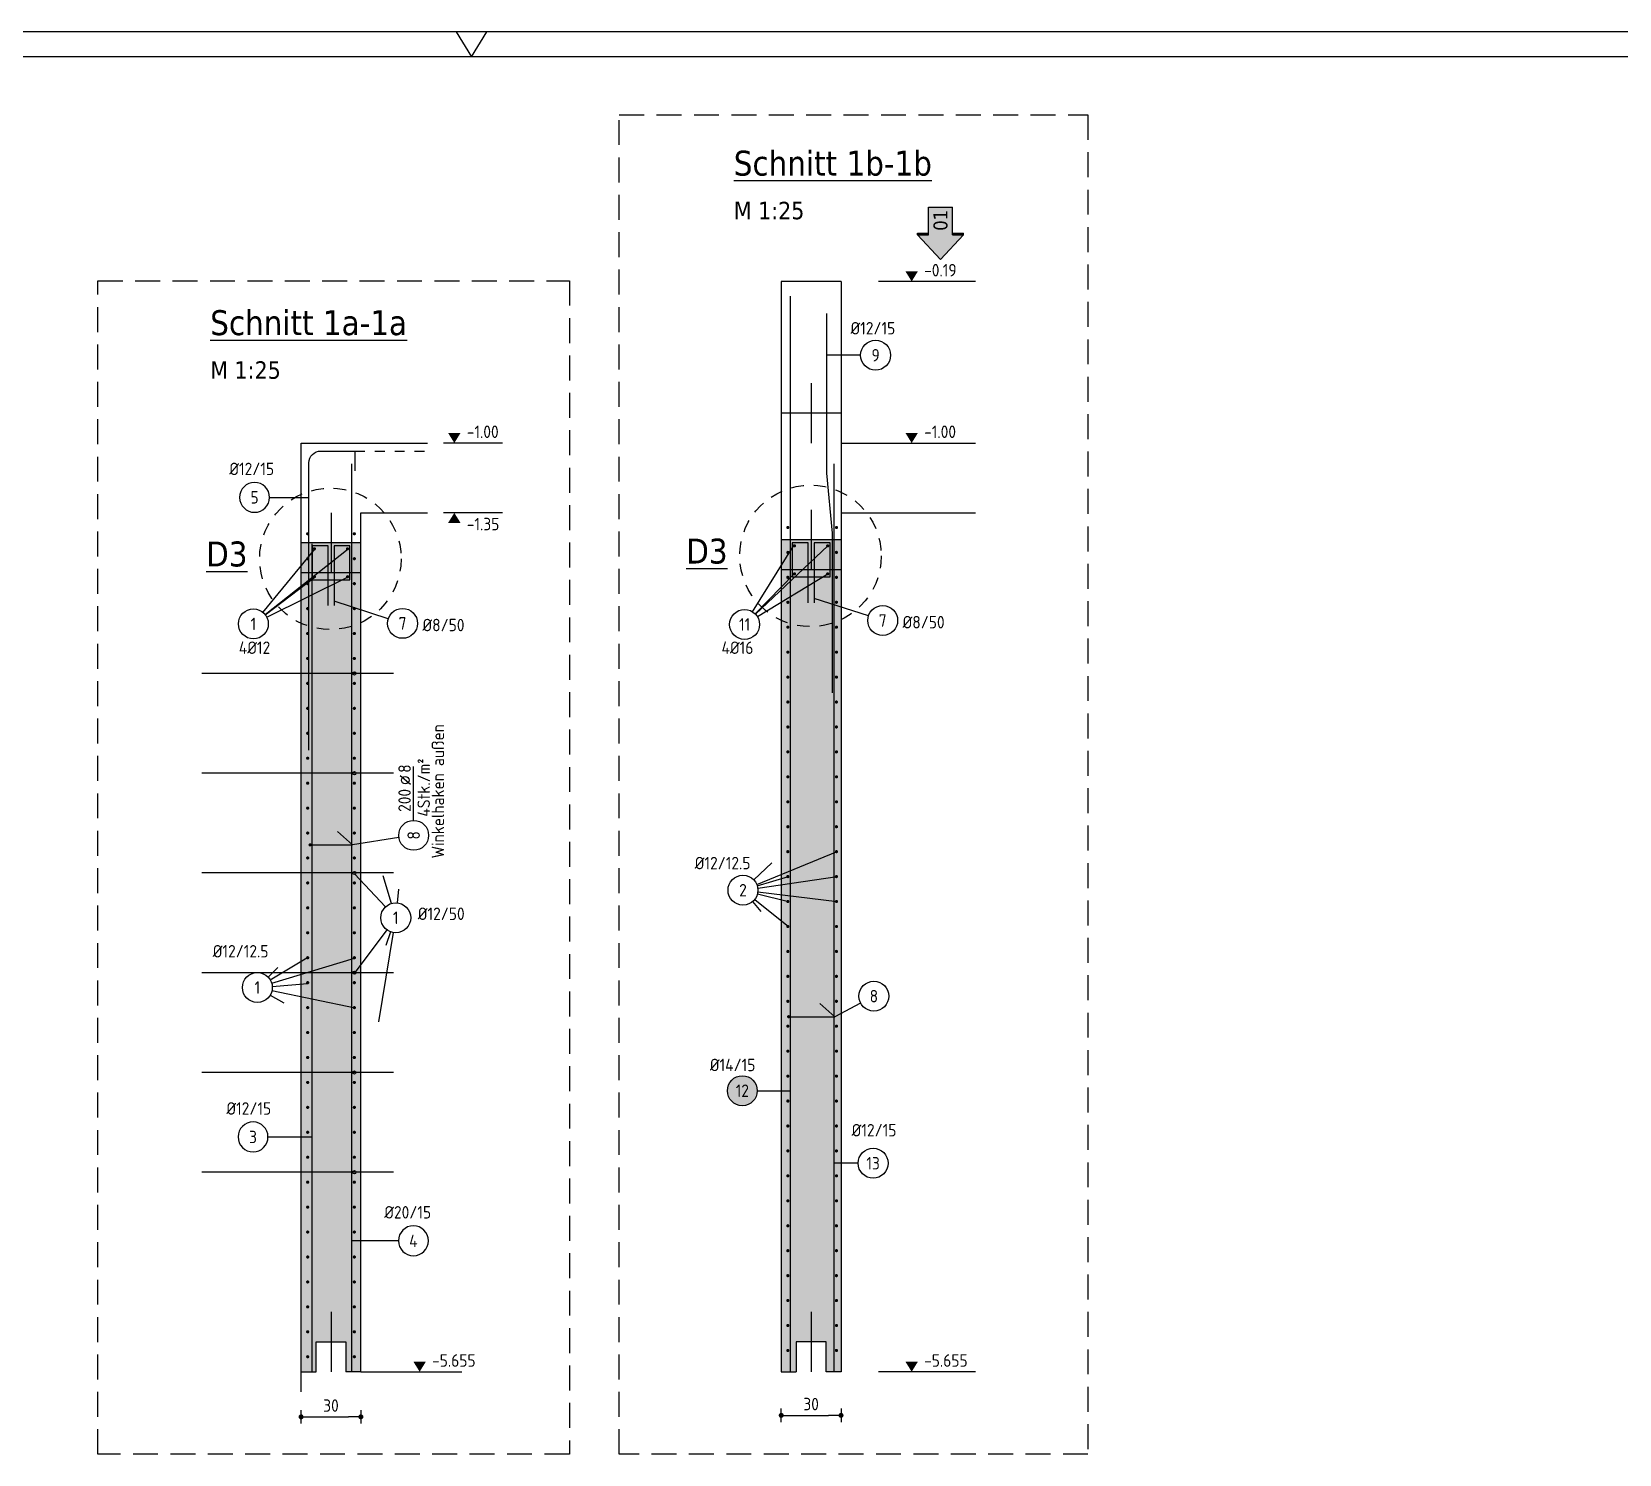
# Model space of a CAD drawing. Extents: x 0 to 57.5, y 0 to 33.7.
# Drawn here: x 16.62 to 32.53, y 15.44 to 29.7 of the extents above; entities that cross this region are included whole.
import ezdxf
from ezdxf.enums import TextEntityAlignment as Align

# ---------------------------------------------------------------- set-up
doc = ezdxf.new("R2010")
doc.units = 0
doc.header["$LTSCALE"] = 0.5
for name, pattern in [('AUSGEZOGEN', [1000.01, 1000, 0.01]), ('DASHED', [0.75, 0.5, -0.25]), ('DOT', [0.175, 0.05, -0.125]), ('STRICHLINIE', [0.75, 0.5, -0.25]), ('VERDECKT', [0.375, 0.25, -0.125])]:
    doc.linetypes.add(name, pattern=pattern)
for name, color, linetype in [('AFB', 7, 'Continuous'), ('AFU', 7, 'Continuous'), ('BETON', 7, 'Continuous'), ('DETAIL', 7, 'Continuous'), ('grau_hell', 7, 'Continuous'), ('grau_mittel', 7, 'Continuous'), ('HILFE', 7, 'Continuous'), ('index', 7, 'Continuous'), ('koten', 7, 'Continuous'), ('MASSE', 7, 'Continuous'), ('OBJEKT', 7, 'Continuous'), ('RAHMEN', 7, 'Continuous'), ('RND', 7, 'Continuous'), ('TEXT', 7, 'Continuous')]:
    doc.layers.add(name, color=color, linetype=linetype)
doc.layers.add('NOPLOT', color=7, linetype='Continuous', plot=False)
doc.styles.add('helv', font='tahoma.ttf')
doc.styles.add('txt', font='isocp.shx')
doc.linetypes.add('AFU_50M', pattern='A,0.45,["/",Standard,S=0.2,R=0,X=-0.01,Y=-0.1],0.07,["/",Standard,S=0.2,R=0,X=-0.01,Y=-0.1],0.45', length=0.97)
doc.dimstyles.new('DOT_I', dxfattribs={"dimscale": 0.5, "dimtxt": 0.25, "dimasz": 0.25, "dimexe": 0.1, "dimexo": 0.3, "dimgap": 0.1, "dimtad": 1, "dimdec": 3, "dimzin": 3, "dimtxsty": 'txt', "dimblk": 'DOT', "dimblk1": 'DOT', "dimblk2": 'DOT', "dimsah": 1, "dimcen": 0.1, "dimse1": 1, "dimse2": 1, "dimazin": 0, "dimtfac": 1, "dimtdec": 4, "dimtix": 1, "dimtmove": 2, "dimatfit": 3, "dimfxl": 0, "dimtvp": 1, "dimtolj": 1, "dimtzin": 0, "dimarcsym": 0})

# ---------------------------------------------------------------- blocks, each defined once
blk = doc.blocks.new('okrd_u')
at = {"layer": 'koten', "color": 7, "linetype": 'Continuous'}
blk.add_solid([(-0.125, -0.202), (0.125, -0.202), (0, 0)], dxfattribs=at)
at = {"layer": 'koten', "style": 'txt'}
blk.add_attdef('OKRD', (0.25, -0.35), '', height=0.25, dxfattribs=at)
blk = doc.blocks.new('okrd_o')
at = {"layer": 'koten', "color": 7, "linetype": 'Continuous'}
blk.add_solid([(-0.125, 0.202), (0.125, 0.202), (0, 0)], dxfattribs=at)
at = {"layer": 'koten', "style": 'txt'}
blk.add_attdef('OKRD', (0.25, 0.1), '', height=0.25, dxfattribs=at)
blk = doc.blocks.new('RND_HIN')
at = {"layer": 'RND', "color": 7, "linetype": 'Continuous'}
blk.add_circle((0, 0), 0.3, dxfattribs=at)
at = {"layer": 'RND', "color": 7, "linetype": 'Continuous', "style": 'txt'}
blk.add_attdef('POSI', text='', height=0.25, dxfattribs=at).set_placement((0, 0), align=Align.MIDDLE)
blk = doc.blocks.new('DOT')
at = {"layer": 'MASSE', "color": 7, "linetype": 'Continuous'}
for p, q in [((0, 0), (-1, 0)), ((0, 0.54), (0, -0.54))]:
    blk.add_line(p, q, dxfattribs=at)
at = {"layer": 'MASSE', "color": 7, "linetype": 'Continuous', "const_width": 0.2}
blk.add_lwpolyline([(-0.1, 0, 1), (0.1, 0, 1)], format="xyb", close=True, dxfattribs=at)
blk = doc.blocks.new('*D17')
at = {"layer": 'Defpoints', "color": 0, "linetype": 'AUSGEZOGEN', "transparency": 16777216}
for p in [(19.316, 15.815), (19.916, 15.815), (19.916, 15.815)]:
    blk.add_point(p, dxfattribs=at)
at = {"layer": 'MASSE', "color": 0, "linetype": 'AUSGEZOGEN', "lineweight": -2, "transparency": 16777216}
blk.add_line((19.441, 15.815), (19.791, 15.815), dxfattribs=at)
at = {"layer": 'MASSE', "color": 0, "linetype": 'AUSGEZOGEN', "lineweight": -2, "transparency": 16777216, "xscale": 0.125, "yscale": 0.125, "zscale": 0.125, "rotation": 180}
blk.add_blockref('DOT', (19.316, 15.815), dxfattribs=at)
at = {"layer": 'MASSE', "color": 0, "linetype": 'AUSGEZOGEN', "lineweight": -2, "transparency": 16777216, "xscale": 0.125, "yscale": 0.125, "zscale": 0.125}
blk.add_blockref('DOT', (19.916, 15.815), dxfattribs=at)
at = {"layer": 'MASSE', "color": 0, "linetype": 'AUSGEZOGEN', "transparency": 16777216, "insert": (19.616, 15.928), "char_height": 0.125, "attachment_point": 5, "style": 'txt'}
blk.add_mtext('\\A1;30', dxfattribs=at)
blk = doc.blocks.new('RND_LEI')
at = {"layer": 'RND', "color": 7, "linetype": 'Continuous'}
blk.add_line((1.022, 0.066), (1.19, 0.27), dxfattribs=at)
for centre, radius in [((0, 0), 0.3), ((1.106, 0.168), 0.075)]:
    blk.add_circle(centre, radius, dxfattribs=at)
at = {"layer": 'RND', "color": 7, "linetype": 'Continuous', "style": 'txt'}
blk.add_attdef('POSL', text='', height=0.25, dxfattribs=at).set_placement((0, 0), align=Align.MIDDLE)
blk.add_attdef('ANZ', text='', height=0.25, dxfattribs=at).set_placement((0.931, 0.057), align=Align.RIGHT)
for tag, p in [('DUM', (1.253, 0.057)), ('ABSTD', (1.674, 0.057)), ('POSTXT', (0.374, -0.327))]:
    blk.add_attdef(tag, p, '', height=0.25, dxfattribs=at)
blk = doc.blocks.new('*D26')
at = {"layer": 'Defpoints', "color": 0, "linetype": 'AUSGEZOGEN', "transparency": 16777216}
for p in [(24.13, 15.83), (24.73, 15.83), (24.73, 15.83)]:
    blk.add_point(p, dxfattribs=at)
at = {"layer": 'MASSE', "color": 0, "linetype": 'AUSGEZOGEN', "lineweight": -2, "transparency": 16777216}
blk.add_line((24.255, 15.83), (24.605, 15.83), dxfattribs=at)
at = {"layer": 'MASSE', "color": 0, "linetype": 'AUSGEZOGEN', "lineweight": -2, "transparency": 16777216, "xscale": 0.125, "yscale": 0.125, "zscale": 0.125, "rotation": 180}
blk.add_blockref('DOT', (24.13, 15.83), dxfattribs=at)
at = {"layer": 'MASSE', "color": 0, "linetype": 'AUSGEZOGEN', "lineweight": -2, "transparency": 16777216, "xscale": 0.125, "yscale": 0.125, "zscale": 0.125}
blk.add_blockref('DOT', (24.73, 15.83), dxfattribs=at)
at = {"layer": 'MASSE', "color": 0, "linetype": 'AUSGEZOGEN', "transparency": 16777216, "insert": (24.43, 15.943), "char_height": 0.125, "attachment_point": 5, "style": 'txt'}
blk.add_mtext('\\A1;30', dxfattribs=at)
blk = doc.blocks.new('DINA1')
at = {"layer": 'RAHMEN'}
blk.add_line((84.1, 59.4), (0, 59.4), dxfattribs=at)
at = {"layer": 'RAHMEN', "color": 7, "linetype": 'Continuous'}
for p, q in [((41.74, 59.4), (42.05, 58.9)), ((42.05, 58.9), (42.36, 59.4))]:
    blk.add_line(p, q, dxfattribs=at)
at = {"layer": 'RAHMEN', "color": 5}
blk.add_line((83.6, 58.9), (2, 58.9), dxfattribs=at)
blk = doc.blocks.new('hin_ind5')
at = {"layer": 'grau_hell', "linetype": 'AUSGEZOGEN'}
h = blk.add_hatch(color=9, dxfattribs=at)
h.dxf.hatch_style = 2
h.paths.add_polyline_path([(0, 0), (0.619, -0.577), (0.619, -0.3), (1.306, -0.3), (1.306, 0.3), (0.619, 0.3), (0.619, 0.577)])
h.paths.add_polyline_path([(0.34, -0.274), (1.311, -0.274), (1.311, 0.274), (0.34, 0.274)], flags=9)
at = {"layer": 'OBJEKT', "linetype": 'AUSGEZOGEN'}
for points in [[(0.619, 0.3), (0.66, 0.3), (0.66, 0.577), (0.619, 0.577)], [(0.619, -0.577), (0.66, -0.577), (0.66, -0.3), (0.619, -0.3)]]:
    blk.add_hatch(color=1, dxfattribs=at).paths.add_polyline_path(points)
at = {"layer": 'OBJEKT', "color": 1, "linetype": 'AUSGEZOGEN'}
for p, q in [((0, 0), (0.619, 0.577)), ((0.619, 0.577), (0.619, 0.3)), ((0.619, 0.577), (0.66, 0.577)), ((0.66, 0.577), (0.66, 0.3)), ((0, 0), (0.619, -0.577)), ((0.619, 0.3), (1.306, 0.3)), ((1.306, 0.3), (1.306, -0.3)), ((0.619, -0.3), (0.619, -0.577)), ((0.619, -0.3), (1.306, -0.3)), ((0.66, -0.3), (0.66, -0.577))]:
    blk.add_line(p, q, dxfattribs=at)
at = {"layer": 'OBJEKT', "color": 7, "linetype": 'AUSGEZOGEN'}
blk.add_line((0.619, -0.577), (0.66, -0.577), dxfattribs=at)
at = {"layer": 'index', "color": 1, "linetype": 'Continuous', "style": 'helv'}
blk.add_attdef('INDEX', text='', height=0.35, rotation=360, dxfattribs=at).set_placement((1.259, 0), align=Align.MIDDLE_RIGHT)

msp = doc.modelspace()

# ---------------------------------------------------------------- hatches: boundary and pattern name
at = {"layer": 'grau_hell'}
for points in [[(19.91636, 24.2772), (19.91636, 24.5772), (19.31636, 24.5772), (19.31636, 24.2772)], [(24.13028, 24.60607), (24.13028, 24.30607), (24.73028, 24.30607), (24.73028, 24.60607)], [(23.89023, 19.08426, 1), (23.59023, 19.08426, 1)]]:
    msp.add_hatch(color=9, dxfattribs=at).paths.add_polyline_path(points)
at = {"layer": 'grau_mittel'}
for points in [[(19.91636, 24.2772), (19.31636, 24.2772), (19.31636, 16.2672), (19.46636, 16.2672), (19.46636, 16.5672), (19.76636, 16.5672), (19.76636, 16.2672), (19.91636, 16.2672)], [(24.73028, 24.30607), (24.13028, 24.30607), (24.13028, 16.2672), (24.28028, 16.2672), (24.28028, 16.5672), (24.58028, 16.5672), (24.58028, 16.2672), (24.73028, 16.2672)]]:
    msp.add_hatch(color=61, dxfattribs=at).paths.add_polyline_path(points)

# ---------------------------------------------------------------- linework, layer by layer
at = {"layer": 'AFB', "color": 1, "linetype": 'AUSGEZOGEN'}
for p, q in [((24.43028, 26.1772), (24.43028, 25.5772)), ((19.61636, 24.8772), (19.61636, 24.2772)), ((24.43028, 24.90607), (24.43028, 24.30607))]:
    msp.add_line(p, q, dxfattribs=at)
at = {"layer": 'AFU', "color": 8, "linetype": 'AFU_50M'}
for p, q in [((24.73028, 25.8772), (24.13028, 25.8772)), ((19.91636, 24.5772), (19.31636, 24.5772)), ((24.73028, 24.60607), (24.13028, 24.60607))]:
    msp.add_line(p, q, dxfattribs=at)
at = {"layer": 'AFU', "color": 1, "linetype": 'AUSGEZOGEN'}
for p, q in [((19.61636, 16.8672), (19.61636, 16.2672)), ((24.43028, 16.8672), (24.43028, 16.2672))]:
    msp.add_line(p, q, dxfattribs=at)
at = {"layer": 'AFU', "color": 8, "linetype": 'AUSGEZOGEN'}
for p, q in [((19.46636, 16.5672), (19.76636, 16.5672)), ((19.46636, 16.2672), (19.46636, 16.5672)), ((19.76636, 16.5672), (19.76636, 16.2672)), ((24.28028, 16.5672), (24.28028, 16.2672)), ((24.58028, 16.5672), (24.28028, 16.5672)), ((24.58028, 16.2672), (24.58028, 16.5672)), ((19.31636, 16.2672), (19.46636, 16.2672)), ((19.91636, 16.2672), (19.76636, 16.2672)), ((24.13028, 16.2672), (24.28028, 16.2672)), ((24.73028, 16.2672), (24.58028, 16.2672))]:
    msp.add_line(p, q, dxfattribs=at)
at = {"layer": 'BETON', "color": 6, "linetype": 'AUSGEZOGEN'}
for p, q in [((24.73028, 27.1972), (24.13028, 27.1972)), ((24.13028, 27.1972), (24.13028, 16.2672)), ((24.73028, 27.1972), (24.73028, 16.2672)), ((19.31636, 25.5772), (20.58344, 25.5772)), ((19.31636, 16.0672), (19.31636, 25.5772)), ((19.91636, 24.8772), (20.58344, 24.8772)), ((19.91636, 16.2672), (19.91636, 24.8772)), ((19.91636, 16.2672), (20.92889, 16.2672))]:
    msp.add_line(p, q, dxfattribs=at)
at = {"layer": 'DETAIL', "color": 102, "linetype": 'STRICHLINIE'}
for points in [[(22.50604, 15.44014), (22.50604, 28.86639), (27.20552, 28.86639), (27.20552, 15.44014)], [(22.00604, 27.20444), (22.00604, 15.44014), (17.27846, 15.44014), (17.27846, 27.20444)]]:
    msp.add_lwpolyline(points, close=True, dxfattribs=at)
at = {"layer": 'DETAIL', "color": 102, "linetype": 'VERDECKT'}
for centre in [(24.42397, 24.44542), (19.61005, 24.41655)]:
    msp.add_circle(centre, 0.7094, dxfattribs=at)
at = {"layer": 'HILFE', "color": 102, "linetype": 'AUSGEZOGEN'}
for p, q in [((26.07651, 27.1972), (25.10418, 27.1972)), ((21.33592, 25.5772), (20.74303, 25.5772)), ((21.33592, 24.8772), (20.74303, 24.8772)), ((26.07651, 16.2672), (25.10418, 16.2672))]:
    msp.add_line(p, q, dxfattribs=at)
at = {"layer": 'NOPLOT', "color": 191, "linetype": 'Continuous'}
for p, q in [((19.91636, 24.2772), (19.31636, 24.2772)), ((24.73028, 24.30607), (24.13028, 24.30607))]:
    msp.add_line(p, q, dxfattribs=at)
at = {"layer": 'NOPLOT', "color": 191, "linetype": 'AUSGEZOGEN'}
for p, q in [((20.2426, 23.2672), (18.32122, 23.2672)), ((20.2426, 22.2672), (18.32122, 22.2672)), ((20.2426, 21.2672), (18.32122, 21.2672)), ((20.2426, 20.2672), (18.32122, 20.2672)), ((20.2426, 19.2672), (18.32122, 19.2672)), ((20.2426, 18.2672), (18.32122, 18.2672))]:
    msp.add_line(p, q, dxfattribs=at)
at = {"layer": 'OBJEKT', "color": 7, "linetype": 'AUSGEZOGEN'}
for p, q in [((24.73028, 25.5772), (26.07651, 25.5772)), ((24.73028, 24.8772), (26.07651, 24.8772))]:
    msp.add_line(p, q, dxfattribs=at)
at = {"layer": 'RND', "color": 102, "linetype": 'AUSGEZOGEN'}
for p, q in [((24.92644, 26.45729), (24.58588, 26.45729)), ((19, 25.03251), (19.39474, 25.03251)), ((18.93316, 23.87979), (19.45777, 24.51707)), ((18.95548, 23.85703), (19.78996, 24.51707)), ((23.84269, 23.88587), (24.2606, 24.55526)), ((23.8724, 23.86152), (24.59903, 24.54649)), ((18.95711, 23.85493), (19.45777, 24.23673)), ((18.97218, 23.83069), (19.78996, 24.23673)), ((23.86827, 23.86573), (24.26311, 24.26839)), ((23.89137, 23.83662), (24.59652, 24.26589)), ((20.19083, 23.81542), (19.64636, 23.99124)), ((25.00474, 23.84429), (24.46028, 24.0201)), ((20.29674, 21.62133), (19.83129, 21.5489)), ((23.85568, 21.19761), (24.03652, 21.3692)), ((23.88571, 21.15113), (24.69189, 21.48074)), ((20.16293, 20.92781), (19.85254, 21.25989)), ((20.22171, 20.96173), (20.13766, 21.23811)), ((23.89062, 21.13719), (24.20467, 21.23074)), ((23.89533, 21.11579), (24.69189, 21.23074)), ((20.28145, 20.96735), (20.2964, 21.10589)), ((23.89245, 21.05823), (24.20467, 20.98074)), ((23.89579, 21.07646), (24.69189, 20.98074)), ((23.84339, 20.97954), (23.92662, 20.88053)), ((23.86432, 21.00107), (24.20467, 20.73074)), ((20.17564, 20.69801), (19.85948, 20.27435)), ((20.24068, 20.67026), (20.09159, 19.77645)), ((20.21427, 20.67719), (20.16439, 20.5395)), ((19.0063, 20.19613), (19.39174, 20.42779)), ((19.02136, 20.1621), (19.851, 20.4119)), ((18.98566, 20.22303), (19.0844, 20.31834)), ((19.02456, 20.08818), (19.85807, 19.91407)), ((19.02728, 20.13043), (19.37938, 20.15769)), ((19.00751, 20.04363), (19.14269, 19.96527)), ((24.9264, 19.96272), (24.66666, 19.82638)), ((23.89023, 19.08426), (24.22197, 19.08426)), ((18.98452, 18.62097), (19.42636, 18.62097)), ((24.90153, 18.35735), (24.66108, 18.35735)), ((20.29248, 17.5802), (19.82636, 17.5802))]:
    msp.add_line(p, q, dxfattribs=at)
at = {"layer": 'RND', "color": 7, "linetype": 'DOT'}
msp.add_line((19.85474, 25.4972), (20.58344, 25.4972), dxfattribs=at)
at = {"layer": 'RND', "color": 7, "linetype": 'AUSGEZOGEN'}
msp.add_line((20.44495, 21.7944), (20.44495, 22.3344), dxfattribs=at)
at = {"layer": 'RND', "color": 1, "linetype": 'AUSGEZOGEN'}
for points in [[(24.22197, 16.2672), (24.22197, 27.05052)], [(24.64588, 23.07431), (24.64588, 24.67431), (24.58588, 25.27431), (24.58588, 26.87431)], [(19.82636, 16.2672), (19.82636, 25.3672)], [(24.66108, 16.2672), (24.66108, 25.3672)], [(19.42636, 16.2672), (19.42636, 24.5672)], [(19.58636, 23.94694), (19.58636, 24.54694), (19.42636, 24.54694), (19.42636, 24.20694), (19.80636, 24.20694), (19.80636, 24.54694), (19.64636, 24.54694), (19.64636, 23.94694)], [(24.40028, 23.9758), (24.40028, 24.5758), (24.24028, 24.5758), (24.24028, 24.2358), (24.62028, 24.2358), (24.62028, 24.5758), (24.46028, 24.5758), (24.46028, 23.9758)], [(19.4065, 21.5489), (19.83129, 21.5489), (19.68188, 21.68185)], [(24.20446, 19.82638), (24.66666, 19.82638), (24.51724, 19.95933)]]:
    msp.add_lwpolyline(points, dxfattribs=at)
msp.add_lwpolyline([(19.39474, 22.4972), (19.39474, 25.3772, -0.41421356), (19.51474, 25.4972), (19.85474, 25.4972), (19.85474, 25.2972)], format="xyb", dxfattribs=at)
at = {"layer": 'RND', "color": 7, "linetype": 'AUSGEZOGEN', "const_width": 0.016}
for points in [[(19.37441, 24.66745, 1), (19.39041, 24.66745, 1)], [(19.85831, 24.66745, -1), (19.84231, 24.66745, -1)], [(24.18867, 24.73074, 1), (24.20467, 24.73074, 1)], [(24.67589, 24.73074, 1), (24.69189, 24.73074, 1)], [(19.44177, 24.51707, 1), (19.45777, 24.51707, 1)], [(19.77396, 24.51707, 1), (19.78996, 24.51707, 1)], [(24.25569, 24.54593, 1), (24.27169, 24.54593, 1)], [(24.58788, 24.54593, 1), (24.60388, 24.54593, 1)], [(19.37441, 24.41745, 1), (19.39041, 24.41745, 1)], [(19.85831, 24.41745, -1), (19.84231, 24.41745, -1)], [(24.18867, 24.48074, 1), (24.20467, 24.48074, 1)], [(24.67589, 24.48074, 1), (24.69189, 24.48074, 1)], [(19.44177, 24.23673, 1), (19.45777, 24.23673, 1)], [(19.77396, 24.23673, 1), (19.78996, 24.23673, 1)], [(24.18867, 24.23074, 1), (24.20467, 24.23074, 1)], [(24.25569, 24.26559, 1), (24.27169, 24.26559, 1)], [(24.58788, 24.26559, 1), (24.60388, 24.26559, 1)], [(24.67589, 24.23074, 1), (24.69189, 24.23074, 1)], [(19.37441, 24.16745, 1), (19.39041, 24.16745, 1)], [(19.85831, 24.16745, -1), (19.84231, 24.16745, -1)], [(19.37441, 23.91745, 1), (19.39041, 23.91745, 1)], [(19.85831, 23.91745, -1), (19.84231, 23.91745, -1)], [(24.18867, 23.98074, 1), (24.20467, 23.98074, 1)], [(24.67589, 23.98074, 1), (24.69189, 23.98074, 1)], [(24.18867, 23.73074, 1), (24.20467, 23.73074, 1)], [(24.67589, 23.73074, 1), (24.69189, 23.73074, 1)], [(19.37441, 23.66745, 1), (19.39041, 23.66745, 1)], [(19.85831, 23.66745, -1), (19.84231, 23.66745, -1)], [(19.37441, 23.41745, 1), (19.39041, 23.41745, 1)], [(19.85831, 23.41745, -1), (19.84231, 23.41745, -1)], [(24.18867, 23.48074, 1), (24.20467, 23.48074, 1)], [(24.67589, 23.48074, 1), (24.69189, 23.48074, 1)], [(24.18867, 23.23074, 1), (24.20467, 23.23074, 1)], [(24.67589, 23.23074, 1), (24.69189, 23.23074, 1)], [(19.37441, 23.16745, 1), (19.39041, 23.16745, 1)], [(19.85831, 23.16745, -1), (19.84231, 23.16745, -1)], [(19.37441, 22.91745, 1), (19.39041, 22.91745, 1)], [(19.85831, 22.91745, -1), (19.84231, 22.91745, -1)], [(24.18867, 22.98074, 1), (24.20467, 22.98074, 1)], [(24.67589, 22.98074, 1), (24.69189, 22.98074, 1)], [(19.37441, 22.66745, 1), (19.39041, 22.66745, 1)], [(19.85831, 22.66745, -1), (19.84231, 22.66745, -1)], [(24.18867, 22.73074, 1), (24.20467, 22.73074, 1)], [(24.67589, 22.73074, 1), (24.69189, 22.73074, 1)], [(24.18867, 22.48074, 1), (24.20467, 22.48074, 1)], [(24.67589, 22.48074, 1), (24.69189, 22.48074, 1)], [(19.37441, 22.41745, 1), (19.39041, 22.41745, 1)], [(19.85831, 22.41745, -1), (19.84231, 22.41745, -1)], [(19.37441, 22.16745, 1), (19.39041, 22.16745, 1)], [(19.85831, 22.16745, -1), (19.84231, 22.16745, -1)], [(24.18867, 22.23074, 1), (24.20467, 22.23074, 1)], [(24.67589, 22.23074, 1), (24.69189, 22.23074, 1)], [(24.18867, 21.98074, 1), (24.20467, 21.98074, 1)], [(24.67589, 21.98074, 1), (24.69189, 21.98074, 1)], [(19.37441, 21.91745, 1), (19.39041, 21.91745, 1)], [(19.85831, 21.91745, -1), (19.84231, 21.91745, -1)], [(19.37441, 21.66745, 1), (19.39041, 21.66745, 1)], [(19.85831, 21.66745, -1), (19.84231, 21.66745, -1)], [(24.18867, 21.73074, 1), (24.20467, 21.73074, 1)], [(24.67589, 21.73074, 1), (24.69189, 21.73074, 1)], [(19.4145, 21.5489, -1), (19.3985, 21.5489, -1)], [(24.18867, 21.48074, 1), (24.20467, 21.48074, 1)], [(24.67589, 21.48074, 1), (24.69189, 21.48074, 1)], [(19.37441, 21.41745, 1), (19.39041, 21.41745, 1)], [(19.85831, 21.41745, -1), (19.84231, 21.41745, -1)], [(19.37441, 21.16745, 1), (19.39041, 21.16745, 1)], [(19.85831, 21.16745, -1), (19.84231, 21.16745, -1)], [(24.18867, 21.23074, 1), (24.20467, 21.23074, 1)], [(24.67589, 21.23074, 1), (24.69189, 21.23074, 1)], [(19.37441, 20.91745, 1), (19.39041, 20.91745, 1)], [(19.85831, 20.91745, -1), (19.84231, 20.91745, -1)], [(24.18867, 20.98074, 1), (24.20467, 20.98074, 1)], [(24.67589, 20.98074, 1), (24.69189, 20.98074, 1)], [(24.18867, 20.73074, 1), (24.20467, 20.73074, 1)], [(24.67589, 20.73074, 1), (24.69189, 20.73074, 1)], [(19.37441, 20.66745, 1), (19.39041, 20.66745, 1)], [(19.85831, 20.66745, -1), (19.84231, 20.66745, -1)], [(19.37441, 20.41745, 1), (19.39041, 20.41745, 1)], [(19.85831, 20.41745, -1), (19.84231, 20.41745, -1)], [(24.18867, 20.48074, 1), (24.20467, 20.48074, 1)], [(24.67589, 20.48074, 1), (24.69189, 20.48074, 1)], [(24.18867, 20.23074, 1), (24.20467, 20.23074, 1)], [(24.67589, 20.23074, 1), (24.69189, 20.23074, 1)], [(19.37441, 20.16745, 1), (19.39041, 20.16745, 1)], [(19.85831, 20.16745, -1), (19.84231, 20.16745, -1)], [(19.37441, 19.91745, 1), (19.39041, 19.91745, 1)], [(19.85831, 19.91745, -1), (19.84231, 19.91745, -1)], [(24.18867, 19.98074, 1), (24.20467, 19.98074, 1)], [(24.67589, 19.98074, 1), (24.69189, 19.98074, 1)], [(24.18867, 19.73074, 1), (24.20467, 19.73074, 1)], [(24.21246, 19.82638, -1), (24.19646, 19.82638, -1)], [(24.67589, 19.73074, 1), (24.69189, 19.73074, 1)], [(19.37441, 19.66745, 1), (19.39041, 19.66745, 1)], [(19.85831, 19.66745, -1), (19.84231, 19.66745, -1)], [(19.37441, 19.41745, 1), (19.39041, 19.41745, 1)], [(19.85831, 19.41745, -1), (19.84231, 19.41745, -1)], [(24.18867, 19.48074, 1), (24.20467, 19.48074, 1)], [(24.67589, 19.48074, 1), (24.69189, 19.48074, 1)], [(19.37441, 19.16745, 1), (19.39041, 19.16745, 1)], [(19.85831, 19.16745, -1), (19.84231, 19.16745, -1)], [(24.18867, 19.23074, 1), (24.20467, 19.23074, 1)], [(24.67589, 19.23074, 1), (24.69189, 19.23074, 1)], [(24.18867, 18.98074, 1), (24.20467, 18.98074, 1)], [(24.67589, 18.98074, 1), (24.69189, 18.98074, 1)], [(19.37441, 18.91745, 1), (19.39041, 18.91745, 1)], [(19.85831, 18.91745, -1), (19.84231, 18.91745, -1)], [(19.37441, 18.66745, 1), (19.39041, 18.66745, 1)], [(19.85831, 18.66745, -1), (19.84231, 18.66745, -1)], [(24.18867, 18.73074, 1), (24.20467, 18.73074, 1)], [(24.67589, 18.73074, 1), (24.69189, 18.73074, 1)], [(24.18867, 18.48074, 1), (24.20467, 18.48074, 1)], [(24.67589, 18.48074, 1), (24.69189, 18.48074, 1)], [(19.37441, 18.41745, 1), (19.39041, 18.41745, 1)], [(19.85831, 18.41745, -1), (19.84231, 18.41745, -1)], [(19.37441, 18.16745, 1), (19.39041, 18.16745, 1)], [(19.85831, 18.16745, -1), (19.84231, 18.16745, -1)], [(24.18867, 18.23074, 1), (24.20467, 18.23074, 1)], [(24.67589, 18.23074, 1), (24.69189, 18.23074, 1)], [(24.18867, 17.98074, 1), (24.20467, 17.98074, 1)], [(24.67589, 17.98074, 1), (24.69189, 17.98074, 1)], [(19.37441, 17.91745, 1), (19.39041, 17.91745, 1)], [(19.85831, 17.91745, -1), (19.84231, 17.91745, -1)], [(19.37441, 17.66745, 1), (19.39041, 17.66745, 1)], [(19.85831, 17.66745, -1), (19.84231, 17.66745, -1)], [(24.18867, 17.73074, 1), (24.20467, 17.73074, 1)], [(24.67589, 17.73074, 1), (24.69189, 17.73074, 1)], [(19.37441, 17.41745, 1), (19.39041, 17.41745, 1)], [(19.85831, 17.41745, -1), (19.84231, 17.41745, -1)], [(24.18867, 17.48074, 1), (24.20467, 17.48074, 1)], [(24.67589, 17.48074, 1), (24.69189, 17.48074, 1)], [(24.18867, 17.23074, 1), (24.20467, 17.23074, 1)], [(24.67589, 17.23074, 1), (24.69189, 17.23074, 1)], [(19.37441, 17.16745, 1), (19.39041, 17.16745, 1)], [(19.85831, 17.16745, -1), (19.84231, 17.16745, -1)], [(19.37441, 16.91745, 1), (19.39041, 16.91745, 1)], [(19.85831, 16.91745, -1), (19.84231, 16.91745, -1)], [(24.18867, 16.98074, 1), (24.20467, 16.98074, 1)], [(24.67589, 16.98074, 1), (24.69189, 16.98074, 1)], [(24.18867, 16.73074, 1), (24.20467, 16.73074, 1)], [(24.67589, 16.73074, 1), (24.69189, 16.73074, 1)], [(19.37441, 16.66745, 1), (19.39041, 16.66745, 1)], [(19.85831, 16.66745, -1), (19.84231, 16.66745, -1)], [(19.37441, 16.41745, 1), (19.39041, 16.41745, 1)], [(19.85831, 16.41745, -1), (19.84231, 16.41745, -1)], [(24.18867, 16.48074, 1), (24.20467, 16.48074, 1)], [(24.67589, 16.48074, 1), (24.69189, 16.48074, 1)]]:
    msp.add_lwpolyline(points, format="xyb", close=True, dxfattribs=at)
at = {"layer": 'RND', "color": 7, "linetype": 'AUSGEZOGEN'}
for centre in [(19.85031, 23.2672), (19.85031, 22.2672), (19.85031, 21.2672), (19.85031, 20.2672), (19.85031, 19.2672), (19.85031, 18.2672)]:
    msp.add_circle(centre, 0.016, dxfattribs=at)

# ---------------------------------------------------------------- block references
at = {"layer": 'index', "color": 7, "linetype": 'AUSGEZOGEN'}
ref = msp.add_blockref('hin_ind5', (25.72672, 27.41825), dxfattribs=dict(at, xscale=0.4, yscale=0.4, zscale=0.4, rotation=90.00000000000001))
ref.add_attrib('INDEX', '01', dxfattribs={"color": 1, "linetype": 'Continuous', "height": 0.14, "rotation": 90, "style": 'helv'}).set_placement((25.72672, 27.91489), align=Align.MIDDLE_RIGHT)
at = {"layer": 'koten', "color": 7, "linetype": 'DASHED', "xscale": 0.5, "yscale": 0.5, "zscale": 0.5}
for p, values in [((25.4382, 27.1972), {'OKRD': '-0.19'}), ((25.4382, 16.2672), {'OKRD': '-5.655'})]:
    msp.add_blockref('okrd_o', p, dxfattribs=at).add_auto_attribs(values)
at = {"layer": 'koten', "color": 7, "linetype": 'AUSGEZOGEN'}
ref = msp.add_blockref('okrd_o', (20.85264, 25.5772), dxfattribs=dict(at, xscale=0.5, yscale=0.5, zscale=0.5))
ref.add_attrib('OKRD', '-1.00', (20.97764, 25.6272), dxfattribs={"layer": '0', "color": 0, "linetype": 'ByBlock', "height": 0.125, "style": 'txt'})
ref = msp.add_blockref('okrd_o', (25.4382, 25.5772), dxfattribs=dict(at, xscale=0.5, yscale=0.5, zscale=0.5))
ref.add_attrib('OKRD', '-1.00', (25.5632, 25.6272), dxfattribs={"layer": '0', "color": 0, "linetype": 'ByBlock', "height": 0.125, "style": 'txt'})
ref = msp.add_blockref('okrd_u', (20.85264, 24.8772), dxfattribs=dict(at, xscale=0.5, yscale=0.5, zscale=0.5))
ref.add_attrib('OKRD', '-1.35', (20.97764, 24.7022), dxfattribs={"layer": '0', "color": 0, "linetype": 'ByBlock', "height": 0.125, "style": 'txt'})
ref = msp.add_blockref('okrd_o', (20.50492, 16.2672), dxfattribs=dict(at, xscale=0.5, yscale=0.5, zscale=0.5))
ref.add_attrib('OKRD', '-5.655', (20.62992, 16.3172), dxfattribs={"layer": '0', "color": 0, "linetype": 'ByBlock', "height": 0.125, "style": 'txt'})
at = {"layer": 'RAHMEN', "color": 7, "linetype": 'AUSGEZOGEN', "xscale": 0.5, "yscale": 0.5, "zscale": 0.5}
msp.add_blockref('DINA1', (0, 0), dxfattribs=at)
at = {"layer": 'RND', "color": 7, "linetype": 'AUSGEZOGEN', "xscale": 0.5, "yscale": 0.5, "zscale": 0.5}
for p, values in [((25.07644, 26.45729), {'POSI': '9'}), ((18.83783, 23.76398), {'POSI': '1'}), ((20.33357, 23.76933), {'POSI': '7'}), ((23.76325, 23.75863), {'POSI': '11'}), ((25.14749, 23.79819), {'POSI': '7'}), ((23.74687, 21.09436), {'POSI': '2'}), ((20.26536, 20.81822), {'POSI': '1'}), ((18.87773, 20.11885), {'POSI': '1'}), ((25.05921, 20.03243), {'POSI': '8'}), ((23.74023, 19.08426), {'POSI': '12'}), ((25.05153, 18.35735), {'POSI': '13'})]:
    msp.add_blockref('RND_HIN', p, dxfattribs=at).add_auto_attribs(values)
at = {"layer": 'RND', "color": 7, "linetype": 'AUSGEZOGEN'}
ref = msp.add_blockref('RND_HIN', (18.85, 25.03251), dxfattribs=dict(at, xscale=-0.5, yscale=0.5, zscale=0.5))
ref.add_attrib('POSI', '5', dxfattribs={"color": 7, "linetype": 'Continuous', "height": 0.125, "style": 'txt'}).set_placement((18.85, 25.03251), align=Align.MIDDLE)
at = {"layer": 'RND', "color": 7, "linetype": 'AUSGEZOGEN', "xscale": 0.5, "yscale": 0.5, "zscale": 0.5, "rotation": 90}
msp.add_blockref('RND_LEI', (20.44495, 21.6444), dxfattribs=at).add_auto_attribs({'POSL': '8', 'DUM': '8', 'ANZ': '200', 'POSTXT': '4Stk./m²'})
at = {"layer": 'RND', "color": 7, "linetype": 'AUSGEZOGEN'}
ref = msp.add_blockref('RND_HIN', (18.83452, 18.62097), dxfattribs=dict(at, xscale=-0.5, yscale=0.5, zscale=0.5))
ref.add_attrib('POSI', '3', dxfattribs={"color": 7, "linetype": 'Continuous', "height": 0.125, "style": 'txt'}).set_placement((18.83452, 18.62097), align=Align.MIDDLE)
ref = msp.add_blockref('RND_HIN', (20.44248, 17.5802), dxfattribs=dict(at, xscale=-0.5, yscale=0.5, zscale=0.5))
ref.add_attrib('POSI', '4', dxfattribs={"color": 7, "linetype": 'Continuous', "height": 0.125, "style": 'txt'}).set_placement((20.44248, 17.5802), align=Align.MIDDLE)

# ---------------------------------------------------------------- texts
at = {"layer": 'TEXT', "color": 6, "linetype": 'AUSGEZOGEN', "style": 'helv'}
for s, p in [('%%uSchnitt 1b-1b', (23.65476, 28.25792)), ('%%USchnitt 1a-1a', (18.40516, 26.65883)), ('%%UD3', (18.36411, 24.34)), ('%%UD3', (23.17802, 24.36886))]:
    msp.add_text(s, height=0.25, dxfattribs=at).set_placement(p)
at = {"layer": 'TEXT', "color": 1, "linetype": 'AUSGEZOGEN', "style": 'helv'}
for p in [(23.65476, 27.82042), (18.40516, 26.22133)]:
    msp.add_text('M 1:25', height=0.175, dxfattribs=at).set_placement(p)
at = {"layer": 'TEXT', "color": 7, "linetype": 'AUSGEZOGEN', "style": 'txt'}
for s, p in [('%%C12/15', (24.82472, 26.66549)), ('%%C12/15', (18.59691, 25.2553)), ('%%C8/50', (20.5332, 23.68996)), ('%%C8/50', (25.34712, 23.71883)), ('4%%C12', (18.69253, 23.46271)), ('4%%C16', (23.53192, 23.46271)), ('%%C12/12.5', (23.26335, 21.30372)), ('%%C12/50', (20.48668, 20.79569)), ('%%C12/12.5', (18.43069, 20.42006)), ('%%C14/15', (23.41471, 19.28018)), ('%%C12/15', (18.56748, 18.84375)), ('%%C12/15', (24.83653, 18.62616)), ('%%C20/15', (20.15044, 17.80298))]:
    msp.add_text(s, height=0.125, dxfattribs=at).set_placement(p)
msp.add_text('Winkelhaken außen', height=0.125, rotation=90, dxfattribs=at).set_placement((20.75068, 21.41313))

# ---------------------------------------------------------------- dimensions: what is measured, and where the dimension line sits
at = {"layer": 'MASSE', "color": 7, "linetype": 'AUSGEZOGEN'}
dim = msp.add_linear_dim(base=(19.91636, 15.81512), p1=(19.31636, 15.81512), p2=(19.91636, 15.81512), angle=180, dimstyle='DOT_I', override={"dimdec": 0, "dimlfac": 50}, dxfattribs=at)
dim.commit()
dim.dimension.update_dxf_attribs({"geometry": '*D17', "text_midpoint": (19.61636, 15.92762)})
dim = msp.add_linear_dim(base=(24.73028, 15.83034), p1=(24.13028, 15.83034), p2=(24.73028, 15.83034), dimstyle='DOT_I', override={"dimdec": 0, "dimlfac": 50}, dxfattribs=at)
dim.commit()
dim.dimension.update_dxf_attribs({"geometry": '*D26', "text_midpoint": (24.43028, 15.94284)})

doc.saveas('drawing.dxf')
